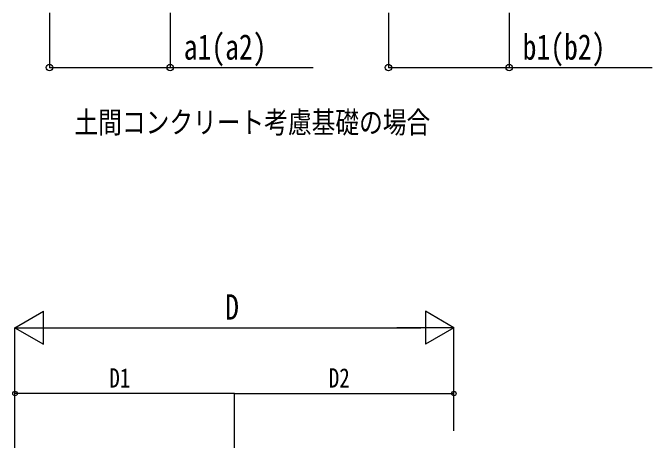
# Model space of a CAD drawing. Units: millimetres, scale not verified. Extents: x -14718 to 14718, y -10395 to 10395.
# Drawn here: x -11744 to -8832, y -2114 to -167 of the extents above; entities that cross this region are included whole.
import ezdxf
from ezdxf.enums import TextEntityAlignment as Align

# ---------------------------------------------------------------- set-up
doc = ezdxf.new("R2010")
doc.units = ezdxf.units.MM
doc.header["$LTSCALE"] = 40
doc.layers.add('0-2_USER1', color=3, linetype='Continuous')
doc.layers.add('0-7_YKK_D', color=6, linetype='Continuous')
doc.styles.add('ＭＳ ゴシック', font='')
doc.styles.get('ＭＳ ゴシック').set_extended_font_data('MS Gothic')

msp = doc.modelspace()

# ---------------------------------------------------------------- linework, layer by layer
at = {"layer": '0-7_YKK_D'}
for p, q in [((-11576.79, -167.01), (-11576.79, -418.01)), ((-11026.79, -167.01), (-11026.79, -418.01)), ((-10033.34, -167.01), (-10033.34, -418.01)), ((-9483.34, -167.01), (-9483.34, -418.01)), ((-11733.87, -1601.78), (-11603.96, -1526.78)), ((-11603.96, -1676.78), (-11603.96, -1526.78)), ((-9734.92, -1601.78), (-9864.82, -1526.78)), ((-9864.82, -1526.78), (-9864.82, -1676.78)), ((-11733.87, -2281.87), (-11733.87, -1600.78)), ((-9734.92, -2071.72), (-9734.92, -1600.78)), ((-11733.87, -1601.78), (-11603.96, -1676.78)), ((-11733.87, -1601.78), (-11474.06, -1601.78)), ((-11583.87, -1601.78), (-9884.92, -1601.78)), ((-9734.92, -1601.78), (-9994.72, -1601.78)), ((-9734.92, -1601.78), (-9864.82, -1676.78)), ((-11733.89, -2281.82), (-11733.89, -1900.78)), ((-10734.09, -1901.78), (-11733.89, -1901.78)), ((-10734.09, -2176.73), (-10734.09, -1900.78)), ((-10734.09, -2176.73), (-10734.09, -1900.78)), ((-10734.09, -1901.78), (-9734.92, -1901.78)), ((-9734.92, -2071.72), (-9734.92, -1900.78))]:
    msp.add_line(p, q, dxfattribs=at)
for points in [[(-11576.79, -417.01), (-11026.79, -417.01), (-10375.29, -417.01)], [(-10033.34, -417.01), (-9483.34, -417.01), (-8831.84, -417.01)]]:
    msp.add_lwpolyline(points, dxfattribs=at)
for centre, radius in [((-11576.79, -417.01), 14.88), ((-11026.79, -417.01), 14.88), ((-10033.34, -417.01), 14.88), ((-9483.34, -417.01), 14.88), ((-11733.89, -1901.78), 10), ((-9734.92, -1901.78), 10)]:
    msp.add_circle(centre, radius, dxfattribs=at)

# ---------------------------------------------------------------- texts
at = {"layer": '0-2_USER1', "style": 'ＭＳ ゴシック', "width": 0.8}
msp.add_text('土間コンクリート考慮基礎の場合', height=98.97, dxfattribs=at).set_placement((-11462.8, -745.19), align=Align.BOTTOM_LEFT)
at = {"layer": '0-7_YKK_D', "style": 'ＭＳ ゴシック', "width": 0.8}
for s, height, p in [('a1(a2)', 115.5, (-10965.29, -415.01)), ('b1(b2)', 115.5, (-9421.84, -415.01)), ('D', 115.5, (-10776.65, -1599.78)), ('D1', 87.98, (-11304.39, -1900.98)), ('D2', 87.98, (-10304.9, -1900.98))]:
    msp.add_text(s, height=height, dxfattribs=at).set_placement(p, align=Align.BOTTOM_LEFT)

doc.saveas('drawing.dxf')
